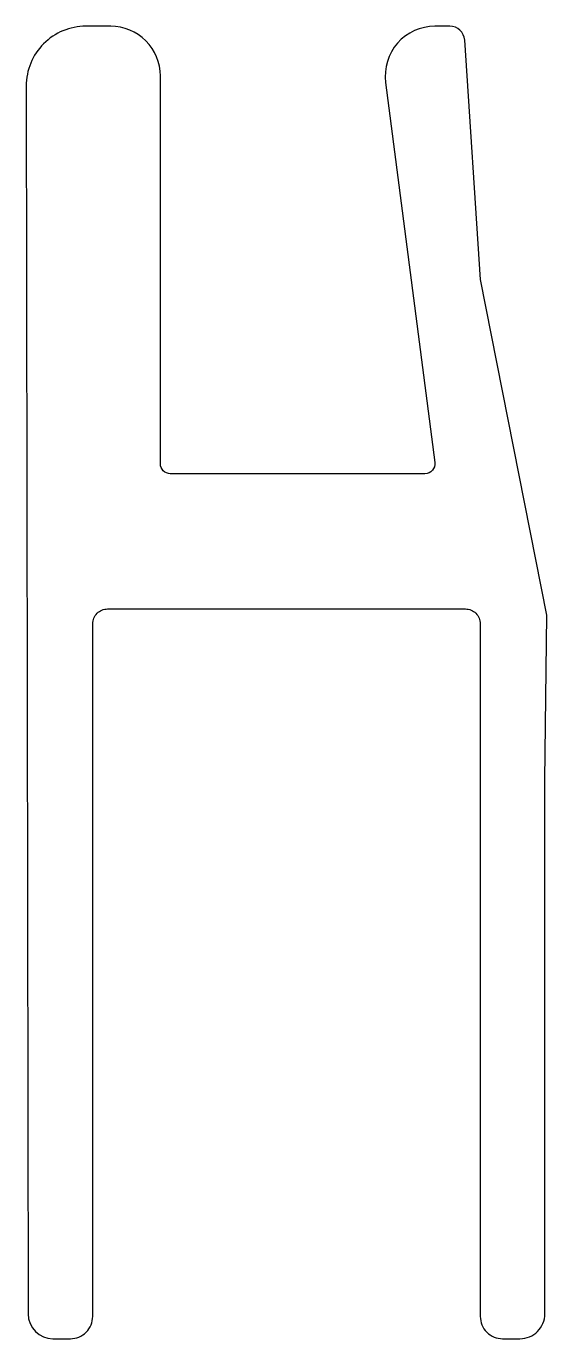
# Model space of a CAD drawing. Extents: x 1472.5 to 1482.9, y -14.7 to 11.7.
import ezdxf

# ---------------------------------------------------------------- set-up
doc = ezdxf.new("R2010")
doc.units = 0
doc.header["$LTSCALE"] = 15
doc.layers.get('0').update_dxf_attribs({"linetype": 'CONTINUOUS'})

msp = doc.modelspace()

# ---------------------------------------------------------------- linework, layer by layer
at = {"ltscale": 0.348208}
msp.add_lwpolyline([(1475.17, 10.744, 0.414214), (1474.17, 11.744), (1473.67, 11.744, 0.414672), (1472.47, 10.542), (1472.509, -14.157, 0.413756), (1473.009, -14.656), (1473.359, -14.656, 0.414214), (1473.809, -14.206), (1473.809, -0.277, -0.414214), (1474.109, 0.023), (1481.309, 0.023, -0.414214), (1481.609, -0.277), (1481.609, -14.206, 0.414214), (1482.059, -14.656), (1482.409, -14.656, 0.414214), (1482.909, -14.156), (1482.909, -3.42), (1482.948, -0.103), (1481.615, 6.647), (1481.296, 11.464, 0.394956), (1480.996, 11.744), (1480.696, 11.744, 0.452453), (1479.704, 10.615), (1480.695, 2.969, -0.452453), (1480.496, 2.744), (1475.37, 2.744, -0.414214), (1475.17, 2.944)], format="xyb", close=True, dxfattribs=at)

doc.saveas('drawing.dxf')
